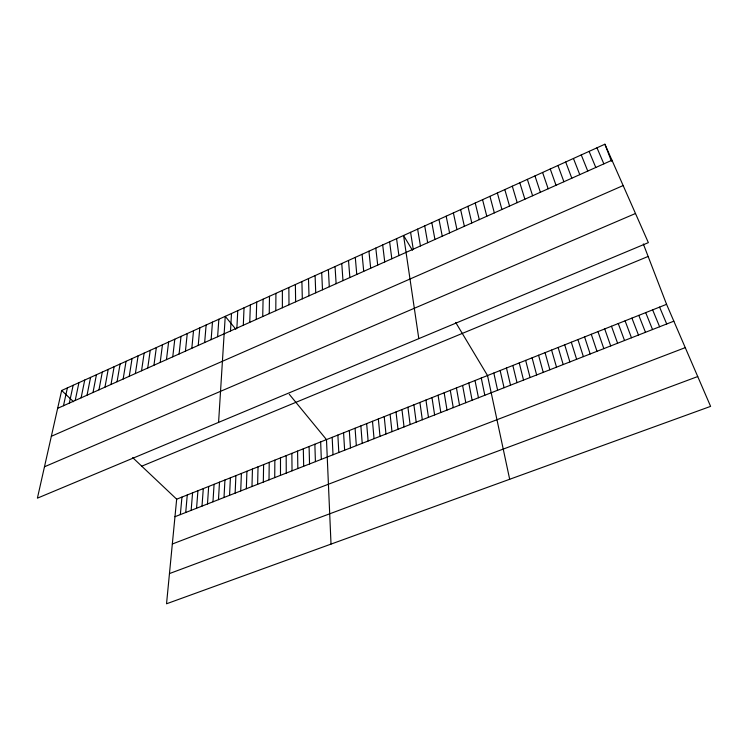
<?xml version="1.0" encoding="UTF-8"?>
<svg xmlns="http://www.w3.org/2000/svg" width="748" height="748" viewBox="0 0 748 748"><rect width="100%" height="100%" fill="white"/><g stroke="black" fill="none" stroke-linecap="round" stroke-linejoin="round"><path stroke-width="1.12" d="M280.481 475.354L280.5 457.888M275.797 310.701L275.919 293.366M274.731 477.607L274.853 460.132M269.009 479.851L269.224 462.376M269.243 313.636L269.486 296.273M263.315 482.086L263.614 464.601M262.716 316.554L263.09 299.181M257.63 484.311L258.032 466.827M251.973 486.527L252.459 469.043M256.218 319.461L256.714 302.07M246.335 488.734L246.915 471.249M249.748 322.36L250.365 304.95M240.725 490.94L241.389 473.447M243.306 325.24L244.044 307.811M235.134 493.128L235.891 475.635M236.892 328.11L237.752 310.663M229.561 495.316L230.403 477.813M224.007 497.485L224.942 479.982M230.506 330.971L231.487 313.506M218.472 499.655L219.501 482.151M218.584 422.377L225.242 316.339L235.872 329.27M212.965 501.815L214.078 484.311M217.621 336.74L218.846 319.237M207.477 503.965L208.673 486.462M202.007 506.115L203.288 488.603M211.132 339.648L212.469 322.126M196.565 508.247L197.93 490.735M204.662 342.537L206.121 325.006M191.133 510.37L192.582 492.857M185.728 512.492L187.262 494.97M198.229 345.417L199.8 327.867M180.343 514.605L181.951 497.083M191.825 348.288L193.517 330.719M132.677 457.617L176.668 499.187L166.533 603.786L710.6 406.37L666.571 304.324L643.308 243.913M185.439 351.139L187.252 333.561M179.09 353.991L181.016 336.385M172.76 356.815L174.798 339.209M166.467 359.638L168.618 342.004M160.194 362.443L162.456 344.8M153.957 365.239L156.332 347.577M147.739 368.016L150.226 350.344M141.55 370.784L144.14 353.103M135.388 373.542L138.09 355.852M129.254 376.291L132.059 358.582M123.149 379.03L126.057 361.303M117.062 381.751L120.082 364.014M111.003 384.463L114.126 366.707M104.972 387.155L108.198 369.4M98.97 389.848L102.298 372.074M92.995 392.522L96.417 374.739M87.039 395.187L90.564 377.394M81.111 397.843L84.739 380.04M75.202 400.479L78.933 382.667M69.321 403.116L73.154 385.285M63.468 405.734L67.395 387.894M61.663 390.493L37.4 498.159L648.357 242.633L604.898 144.214L61.663 390.493L73.519 401.704M57.643 408.343L611.976 160.231M51.341 436.299L623.159 185.551M44.469 466.78L635.491 213.498M141.746 466.182L648.133 256.452M176.668 499.187L666.571 304.324M174.967 516.709L673.845 321.182M172.33 544.002L685.262 347.633M169.459 573.576L697.734 376.543M289.261 394.28L326.483 439.6L331.018 544.105M412.429 250.29L403.565 235.489L418.805 338.638M455.691 322.435L487.528 375.543L509.678 479.272M596.979 147.805L603.86 163.859M659.586 307.101L666.711 323.978M589.097 151.377L595.791 167.477M652.63 309.868L659.614 326.764M645.702 312.627L652.537 329.541M581.252 154.929L587.76 171.068M638.801 315.376L645.487 332.299M573.445 158.473L579.775 174.649M631.92 318.106L638.474 335.048M604.898 144.214L611.462 161.25M565.675 161.998L571.818 178.202M625.076 320.827L631.49 337.787M618.259 323.538L624.533 340.518M557.943 165.504L563.899 181.745M611.471 326.24L617.605 343.229M550.248 168.992L556.026 185.27M604.711 328.933L610.705 345.931M597.979 331.607L603.832 348.624M542.59 172.461L548.181 188.786M591.266 334.281L596.988 351.308M534.96 175.92L540.383 192.273M584.59 336.937L590.172 353.982M527.368 179.361L532.613 195.752M577.933 339.583L583.384 356.637M571.313 342.219L576.624 359.292M519.813 182.783L524.89 199.211M564.712 344.837L569.892 361.929M512.296 186.196L517.195 202.652M558.139 347.455L563.188 364.556M551.585 350.064L556.512 367.175M504.816 189.59L509.547 206.074M545.068 352.654L549.864 369.774M497.364 192.965L501.927 209.487M538.569 355.235L543.235 372.373M489.949 196.331L494.344 212.881M532.099 357.815L536.643 374.963M525.657 360.377L530.07 377.534M482.563 199.679L486.798 216.256M519.243 362.93L523.535 380.096M475.223 203.007L479.281 219.622M512.848 365.473L517.018 382.649M506.48 367.997L510.519 385.192M467.902 206.317L471.81 222.969M500.141 370.522L504.059 387.726M460.628 209.618L464.368 226.298M493.82 373.037L497.616 390.25M453.382 212.909L456.963 229.617M481.263 378.03L484.816 395.271M446.163 216.181L449.585 232.918M475.017 380.517L478.458 397.758M438.983 219.435L442.246 236.2M468.8 382.995L472.119 400.245M462.601 385.454L465.808 402.723M431.839 222.67L434.943 239.472M456.43 387.913L459.524 405.182M424.714 225.896L427.669 242.726M450.287 390.353L453.26 407.641M417.636 229.112L420.432 245.961M444.162 392.794L447.024 410.082M438.066 395.215L440.815 412.522M410.587 232.31L413.233 249.187M431.989 397.637L434.625 414.944M425.939 400.04L428.464 417.356M419.909 402.443L422.321 419.768M396.571 238.659L398.918 255.592M413.896 404.827L416.206 422.162M389.615 241.819L391.821 258.771M407.912 407.211L410.11 424.546M382.686 244.951L384.743 261.94M401.957 409.577L404.042 426.93M396.019 411.942L398.001 429.296M375.795 248.084L377.703 265.091M390.101 414.289L391.98 431.661M368.923 251.197L370.69 268.223M384.21 416.636L385.977 434.008M378.338 418.974L380.003 436.346M362.088 254.292L363.715 271.346M372.495 421.302L374.047 438.683M355.291 257.377L356.768 274.46M366.66 423.611L368.119 441.011M348.512 260.454L349.858 277.555M360.863 425.921L362.219 443.321M355.076 428.221L356.329 445.63M341.771 263.511L342.967 280.631M349.316 430.511L350.466 447.921M335.048 266.55L336.123 283.698M343.575 432.802L344.632 450.212M337.862 435.074L338.816 452.493M328.363 269.579L329.298 286.755M332.159 437.337L333.019 454.765M321.705 272.599L322.5 289.794M315.086 275.61L315.74 292.823M320.658 441.909L321.322 459.347M314.861 444.219L315.413 461.666M308.485 278.602L309.008 295.834M309.083 446.519L309.541 463.966M301.911 281.575L302.314 298.835M303.323 448.809L303.679 466.266M295.376 284.539L295.638 301.818M297.582 451.091L297.844 468.547M291.87 453.363L292.038 470.829M288.859 287.494L288.999 304.791M286.175 455.626L286.25 473.101M282.37 290.439L282.379 307.755"/></g></svg>
